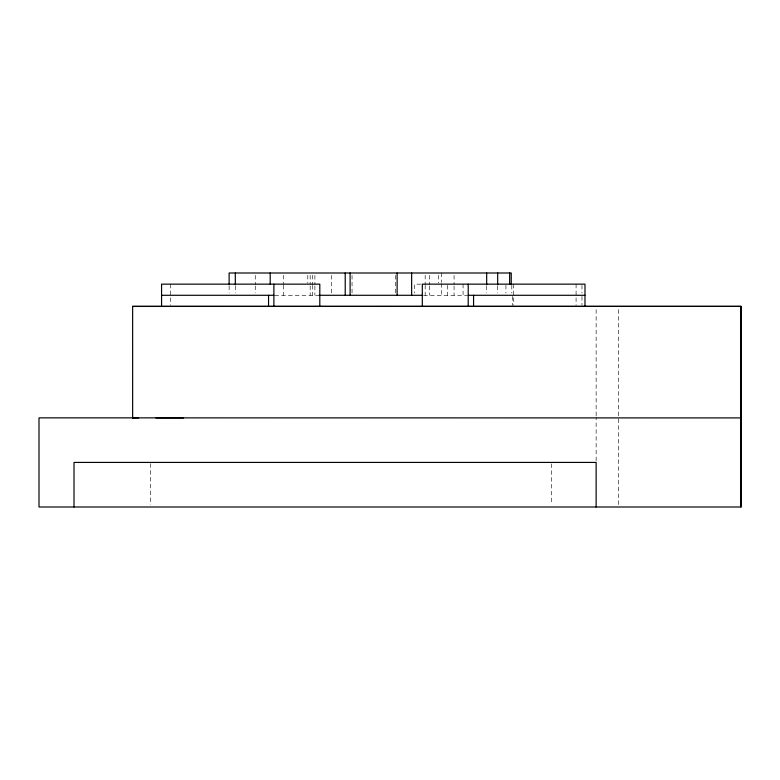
<?xml version="1.0" encoding="UTF-8"?>
<svg xmlns="http://www.w3.org/2000/svg" width="780" height="780" viewBox="0 0 780 780"><rect width="100%" height="100%" fill="white"/><g stroke="black" fill="none" stroke-linecap="round" stroke-linejoin="round"><path stroke-width="0.58" stroke-dasharray="3.9 2.92" d="M596.135 460.805L596.135 417.046M596.135 415.828L596.135 306.433M618.423 504.562L618.423 417.046M618.423 415.828L618.423 307.651M420.771 284.144L414.716 284.144L414.716 293.056M274.755 295.288L319.8 295.288M423.56 295.288L467.483 295.288M581.968 285.256L581.968 293.056M581.968 296.4L581.968 305.311M576.079 284.144L576.079 305.311M551.567 463.837L551.567 504.601M513.679 284.144L513.679 305.253M512.518 296.4L512.518 305.311M511.817 285.256L511.817 293.056M505.918 285.256L505.918 293.056M497.669 285.899L497.669 292.939M486.671 285.899L486.671 292.939M463.066 284.144L463.066 295.288M454.067 275.35L454.067 284.729M454.067 285.899L454.067 295.288M447.398 285.256L447.398 295.288M441.548 273L441.548 282.389M441.548 283.559L441.548 295.288M438.428 275.233L438.428 283.033M429.507 275.35L429.507 284.729M429.507 285.899L429.507 295.288M425.168 275.233L425.168 284.729M425.168 285.256L425.168 295.288M395.314 275.35L395.314 292.939M352.043 275.35L352.043 292.939M331.636 275.35L331.636 292.939M314.886 275.35L314.886 284.729M314.886 285.899L314.886 295.288M312.468 275.233L312.468 284.729M312.468 285.256L312.468 295.288M310.177 275.35L310.177 284.729M310.177 285.899L310.177 295.288M307.798 275.233L307.798 283.033M283.286 275.233L283.286 284.729M283.286 285.256L283.286 295.288M255.265 275.35L255.265 284.729M255.265 285.899L255.265 292.939M235.316 285.899L235.316 292.939M229.125 285.899L229.125 292.939M170.489 284.144L170.489 305.311M150.423 463.632L150.423 504.592"/><path stroke-width="1.17" d="M740.99 507L740.99 306.433L740.99 507L39 507L39 417.856L741 417.914M132.639 306.345L740.99 306.374L132.639 306.433L132.649 418.002M132.649 417.914L138.606 417.904M161.567 295.288L273.887 295.288M319.176 295.288L422.311 295.288M468.215 295.288L584.99 295.288M155.971 417.895L183.583 417.895M596.135 507L596.135 462.423L74.012 462.423L74.012 507M584.99 306.433L584.99 284.144L422.311 284.144L422.311 306.433M511.251 284.144L511.251 273L229.125 273L229.125 284.729M509.642 273L509.642 284.144M497.669 273L497.669 284.729M486.671 273L486.671 284.729M473.567 295.288L473.567 306.433M468.215 284.144L468.215 306.433M411.645 273L411.645 295.288M397.127 273L397.127 295.288M350.103 273L350.103 295.288M345.218 273L345.218 295.288M319.8 306.433L319.8 284.144L161.567 284.144L161.567 306.433M273.887 284.144L273.887 306.433M270.202 273L270.202 284.144M268.544 295.288L268.544 306.433M235.316 273L235.316 284.729"/></g></svg>
